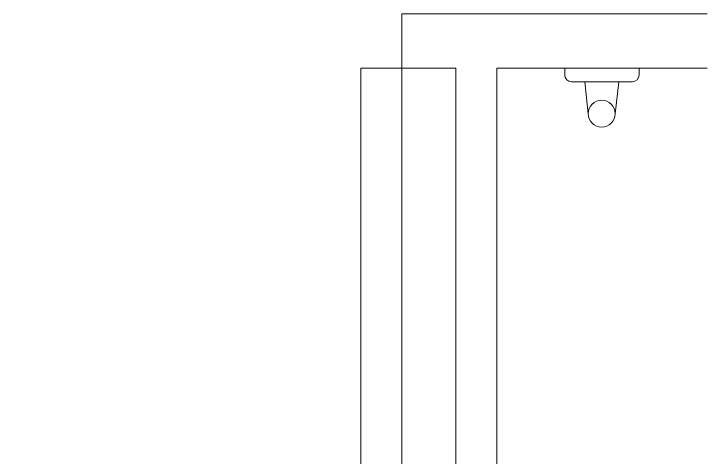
# Model space of a CAD drawing. Header units: millimetres. Extents: x 206 to 837, y 40 to 323.
# Drawn here: x 691.753 to 692.264, y 264.521 to 264.847 of the extents above; entities that cross this region are included whole.
import ezdxf

# ---------------------------------------------------------------- set-up
doc = ezdxf.new("R2010")
doc.units = ezdxf.units.MM
doc.layers.add('I-ARQ', color=8, linetype='Continuous', lineweight=0)

msp = doc.modelspace()

# ---------------------------------------------------------------- linework, layer by layer
at = {"layer": 'I-ARQ'}
for p, q in [((692.07903, 264.84682), (692.03903, 264.84682)), ((692.03903, 264.80682), (692.03903, 264.84682)), ((692.07903, 264.84682), (692.26403, 264.84682)), ((692.07903, 264.80682), (692.00903, 264.80682)), ((692.00903, 264.20682), (692.00903, 264.80682)), ((692.00903, 264.80682), (692.03903, 264.80682)), ((692.03903, 264.80682), (692.03903, 264.20682)), ((692.07903, 263.59682), (692.07903, 264.80682)), ((692.10903, 263.59682), (692.10903, 264.80682)), ((692.26403, 264.80682), (692.10903, 264.80682)), ((692.15912, 264.80682), (692.15912, 264.80182)), ((692.21395, 264.80682), (692.15912, 264.80682)), ((692.21395, 264.80682), (692.21395, 264.80182)), ((692.20895, 264.79682), (692.16412, 264.79682)), ((692.17383, 264.79682), (692.17636, 264.77336)), ((692.19889, 264.79682), (692.19636, 264.77336))]:
    msp.add_line(p, q, dxfattribs=at)
msp.add_circle((692.18636, 264.77336), 0.01, dxfattribs=at)
for centre, radius, start, end in [((692.03903, 264.80682), 0.6, 180, 270), ((692.16412, 264.80182), 0.005, 180, 270), ((692.20895, 264.80182), 0.005, 270, 0)]:
    msp.add_arc(centre, radius, start, end, dxfattribs=at)

doc.saveas('drawing.dxf')
